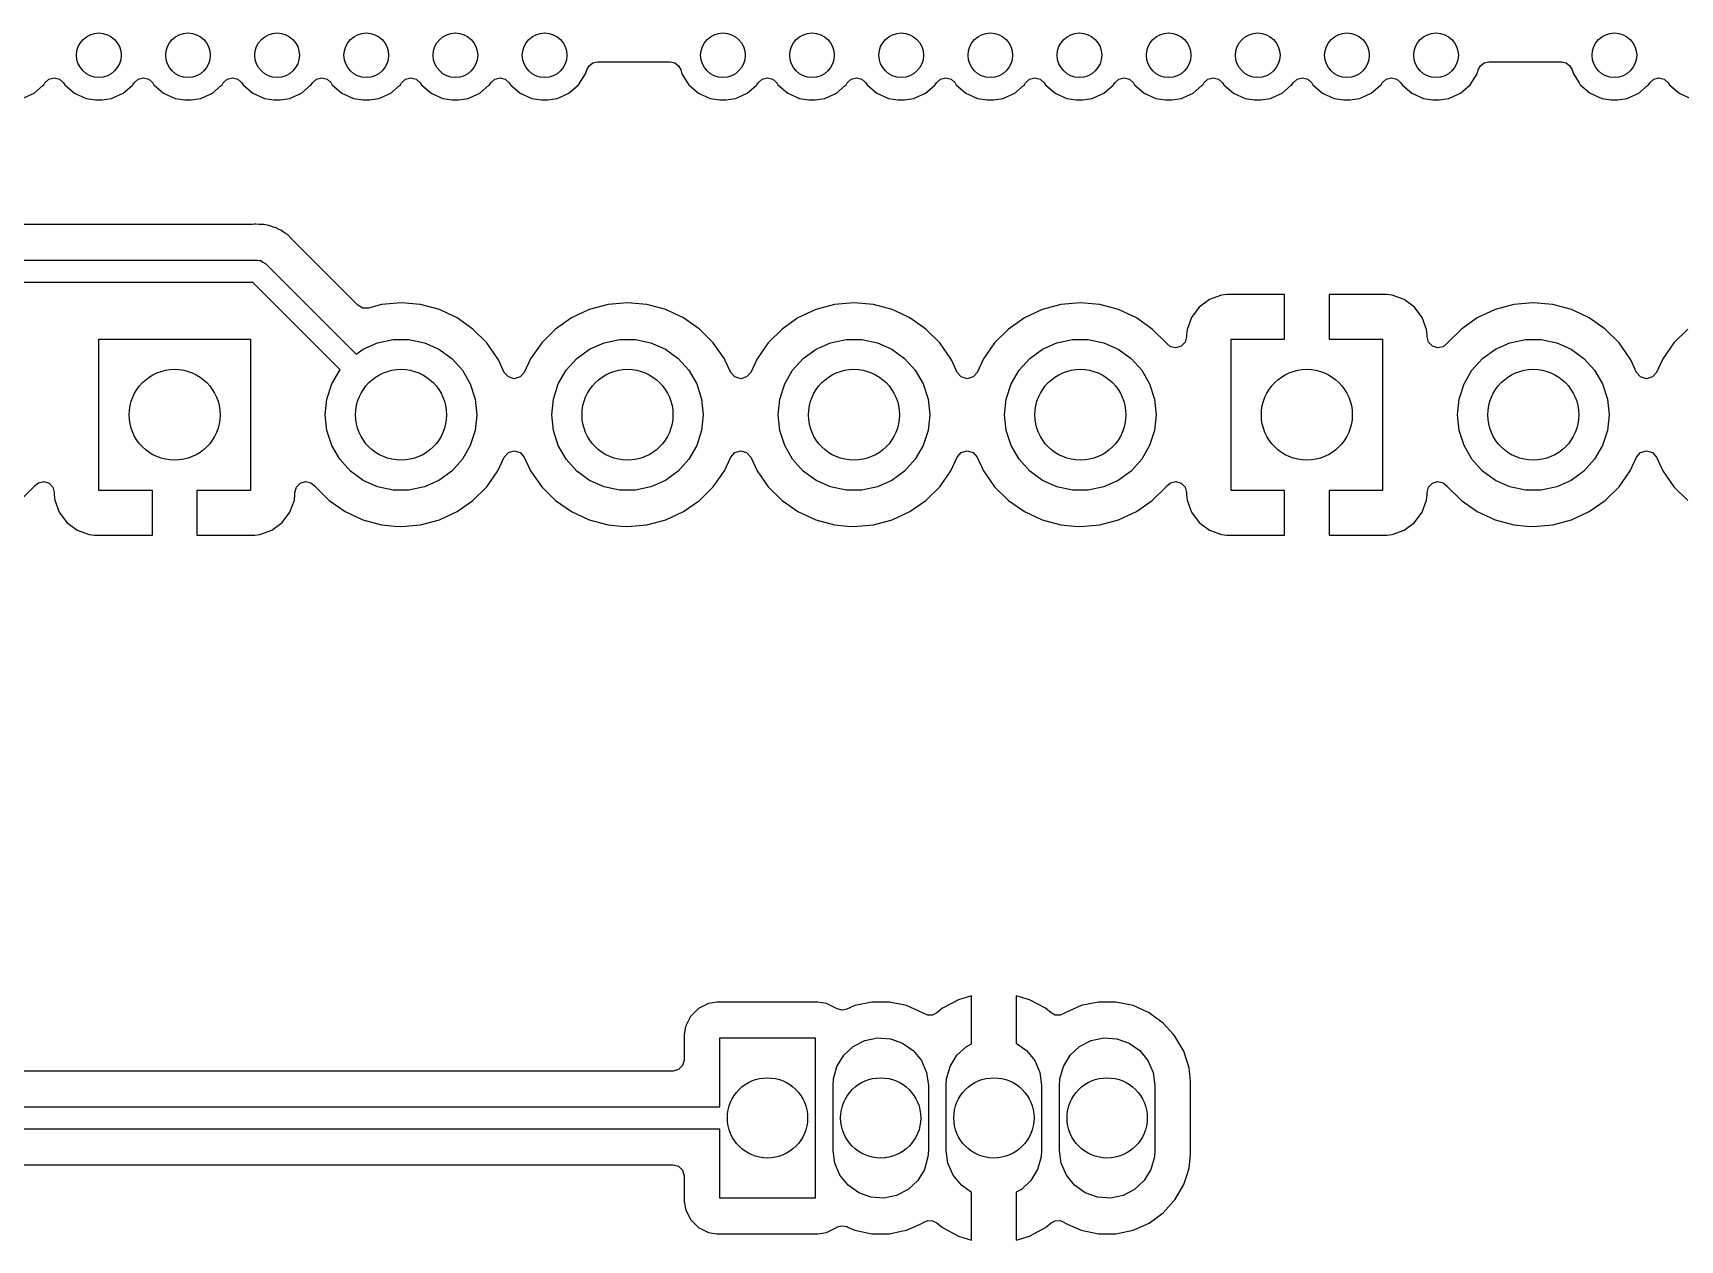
# Model space of a CAD drawing. Extents: x 0.79 to 7.48, y -4.92 to -0.79.
# Drawn here: x 3.243 to 3.97, y -1.944 to -1.41 of the extents above; entities that cross this region are included whole.
import ezdxf

# ---------------------------------------------------------------- set-up
doc = ezdxf.new("R2010")
doc.units = 0
doc.header["$MEASUREMENT"] = 0
doc.layers.add('BLACK', color=7, linetype='CONTINUOUS')

msp = doc.modelspace()

# ---------------------------------------------------------------- linework, layer by layer
at = {"layer": 'BLACK', "linetype": 'CONTINUOUS'}
for p, q in [((3.48714, -1.42675), (3.48813, -1.42493)), ((3.48813, -1.42493), (3.48979, -1.42369)), ((3.48979, -1.42369), (3.49182, -1.42325)), ((3.49182, -1.42325), (3.52393, -1.42325)), ((3.52393, -1.42325), (3.52595, -1.42369)), ((3.52595, -1.42369), (3.52762, -1.42493)), ((3.52762, -1.42493), (3.52861, -1.42675)), ((3.88084, -1.42675), (3.88183, -1.42493)), ((3.88183, -1.42493), (3.8835, -1.42369)), ((3.8835, -1.42369), (3.88552, -1.42325)), ((3.88552, -1.42325), (3.91763, -1.42325)), ((3.91763, -1.42325), (3.91965, -1.42369)), ((3.91965, -1.42369), (3.92132, -1.42493)), ((3.92132, -1.42493), (3.92231, -1.42675)), ((3.24733, -1.43331), (3.24786, -1.43248)), ((3.24786, -1.43248), (3.24963, -1.43084)), ((3.24963, -1.43084), (3.25197, -1.43024)), ((3.25197, -1.43024), (3.25431, -1.43084)), ((3.25431, -1.43084), (3.25608, -1.43248)), ((3.25608, -1.43248), (3.25661, -1.43331)), ((3.2867, -1.43331), (3.28723, -1.43248)), ((3.28723, -1.43248), (3.289, -1.43084)), ((3.289, -1.43084), (3.29134, -1.43024)), ((3.29134, -1.43024), (3.29368, -1.43084)), ((3.29368, -1.43084), (3.29545, -1.43248)), ((3.29545, -1.43248), (3.29598, -1.43331)), ((3.32607, -1.43331), (3.3266, -1.43248)), ((3.3266, -1.43248), (3.32837, -1.43084)), ((3.32837, -1.43084), (3.33071, -1.43024)), ((3.33071, -1.43024), (3.33305, -1.43084)), ((3.33305, -1.43084), (3.33482, -1.43248)), ((3.33482, -1.43248), (3.33535, -1.43331)), ((3.36544, -1.43331), (3.36597, -1.43248)), ((3.36597, -1.43248), (3.36774, -1.43084)), ((3.36774, -1.43084), (3.37008, -1.43024)), ((3.37008, -1.43024), (3.37242, -1.43084)), ((3.37242, -1.43084), (3.37419, -1.43248)), ((3.37419, -1.43248), (3.37472, -1.43331)), ((3.40481, -1.43331), (3.40534, -1.43248)), ((3.40534, -1.43248), (3.40711, -1.43084)), ((3.40711, -1.43084), (3.40945, -1.43024)), ((3.40945, -1.43024), (3.41179, -1.43084)), ((3.41179, -1.43084), (3.41356, -1.43248)), ((3.41356, -1.43248), (3.41409, -1.43331)), ((3.44418, -1.43331), (3.44471, -1.43248)), ((3.44471, -1.43248), (3.44648, -1.43084)), ((3.44648, -1.43084), (3.44882, -1.43024)), ((3.44882, -1.43024), (3.45116, -1.43084)), ((3.45116, -1.43084), (3.45293, -1.43248)), ((3.45293, -1.43248), (3.45346, -1.43331)), ((3.48355, -1.43331), (3.48661, -1.42855)), ((3.48661, -1.42855), (3.48714, -1.42675)), ((3.52861, -1.42675), (3.52914, -1.42855)), ((3.52914, -1.42855), (3.53167, -1.43248)), ((3.53167, -1.43248), (3.5322, -1.43331)), ((3.56229, -1.43331), (3.56282, -1.43248)), ((3.56282, -1.43248), (3.56459, -1.43084)), ((3.56459, -1.43084), (3.56693, -1.43024)), ((3.56693, -1.43024), (3.56927, -1.43084)), ((3.56927, -1.43084), (3.57104, -1.43248)), ((3.57104, -1.43248), (3.57157, -1.43331)), ((3.60166, -1.43331), (3.60219, -1.43248)), ((3.60219, -1.43248), (3.60396, -1.43084)), ((3.60396, -1.43084), (3.6063, -1.43024)), ((3.6063, -1.43024), (3.60864, -1.43084)), ((3.60864, -1.43084), (3.61041, -1.43248)), ((3.61041, -1.43248), (3.61094, -1.43331)), ((3.64103, -1.43331), (3.64156, -1.43248)), ((3.64156, -1.43248), (3.64333, -1.43084)), ((3.64333, -1.43084), (3.64567, -1.43024)), ((3.64567, -1.43024), (3.64801, -1.43084)), ((3.64801, -1.43084), (3.64978, -1.43248)), ((3.64978, -1.43248), (3.65031, -1.43331)), ((3.6804, -1.43331), (3.68093, -1.43248)), ((3.68093, -1.43248), (3.6827, -1.43084)), ((3.6827, -1.43084), (3.68504, -1.43024)), ((3.68504, -1.43024), (3.68738, -1.43084)), ((3.68738, -1.43084), (3.68915, -1.43248)), ((3.68915, -1.43248), (3.68968, -1.43331)), ((3.71977, -1.43331), (3.7203, -1.43248)), ((3.7203, -1.43248), (3.72207, -1.43084)), ((3.72207, -1.43084), (3.72441, -1.43024)), ((3.72441, -1.43024), (3.72675, -1.43084)), ((3.72675, -1.43084), (3.72852, -1.43248)), ((3.72852, -1.43248), (3.72905, -1.43331)), ((3.75914, -1.43331), (3.75967, -1.43248)), ((3.75967, -1.43248), (3.76144, -1.43084)), ((3.76144, -1.43084), (3.76378, -1.43024)), ((3.76378, -1.43024), (3.76612, -1.43084)), ((3.76612, -1.43084), (3.76789, -1.43248)), ((3.76789, -1.43248), (3.76842, -1.43331)), ((3.79851, -1.43331), (3.79904, -1.43248)), ((3.79904, -1.43248), (3.80081, -1.43084)), ((3.80081, -1.43084), (3.80315, -1.43024)), ((3.80315, -1.43024), (3.80549, -1.43084)), ((3.80549, -1.43084), (3.80726, -1.43248)), ((3.80726, -1.43248), (3.80779, -1.43331)), ((3.83788, -1.43331), (3.83841, -1.43248)), ((3.83841, -1.43248), (3.84018, -1.43084)), ((3.84018, -1.43084), (3.84252, -1.43024)), ((3.84252, -1.43024), (3.84486, -1.43084)), ((3.84486, -1.43084), (3.84663, -1.43248)), ((3.84663, -1.43248), (3.84716, -1.43331)), ((3.87725, -1.43331), (3.88031, -1.42855)), ((3.88031, -1.42855), (3.88084, -1.42675)), ((3.92231, -1.42675), (3.92284, -1.42855)), ((3.92284, -1.42855), (3.92537, -1.43248)), ((3.92537, -1.43248), (3.9259, -1.43331)), ((3.95599, -1.43331), (3.95652, -1.43248)), ((3.95652, -1.43248), (3.95829, -1.43084)), ((3.95829, -1.43084), (3.96063, -1.43024)), ((3.96063, -1.43024), (3.96297, -1.43084)), ((3.96297, -1.43084), (3.96474, -1.43248)), ((3.96474, -1.43248), (3.96527, -1.43331)), ((3.23852, -1.43909), (3.24305, -1.43702)), ((3.24305, -1.43702), (3.24694, -1.43365)), ((3.24694, -1.43365), (3.24733, -1.43331)), ((3.25661, -1.43331), (3.26089, -1.43702)), ((3.26089, -1.43702), (3.26604, -1.43938)), ((3.26604, -1.43938), (3.27024, -1.43998)), ((3.27024, -1.43998), (3.27306, -1.43998)), ((3.27306, -1.43998), (3.27726, -1.43938)), ((3.27726, -1.43938), (3.27789, -1.43909)), ((3.27789, -1.43909), (3.28242, -1.43702)), ((3.28242, -1.43702), (3.28631, -1.43365)), ((3.28631, -1.43365), (3.2867, -1.43331)), ((3.29598, -1.43331), (3.30026, -1.43702)), ((3.30026, -1.43702), (3.30542, -1.43938)), ((3.30542, -1.43938), (3.30961, -1.43998)), ((3.30961, -1.43998), (3.31243, -1.43998)), ((3.31243, -1.43998), (3.31663, -1.43938)), ((3.31663, -1.43938), (3.31726, -1.43909)), ((3.31726, -1.43909), (3.32179, -1.43702)), ((3.32179, -1.43702), (3.32568, -1.43365)), ((3.32568, -1.43365), (3.32607, -1.43331)), ((3.33535, -1.43331), (3.33963, -1.43702)), ((3.33963, -1.43702), (3.34479, -1.43938)), ((3.34479, -1.43938), (3.34898, -1.43998)), ((3.34898, -1.43998), (3.3518, -1.43998)), ((3.3518, -1.43998), (3.356, -1.43938)), ((3.356, -1.43938), (3.35663, -1.43909)), ((3.35663, -1.43909), (3.36116, -1.43702)), ((3.36116, -1.43702), (3.36505, -1.43365)), ((3.36505, -1.43365), (3.36544, -1.43331)), ((3.37472, -1.43331), (3.379, -1.43702)), ((3.379, -1.43702), (3.38416, -1.43938)), ((3.38416, -1.43938), (3.38835, -1.43998)), ((3.38835, -1.43998), (3.39117, -1.43998)), ((3.39117, -1.43998), (3.39537, -1.43938)), ((3.39537, -1.43938), (3.396, -1.43909)), ((3.396, -1.43909), (3.40053, -1.43702)), ((3.40053, -1.43702), (3.40442, -1.43365)), ((3.40442, -1.43365), (3.40481, -1.43331)), ((3.41409, -1.43331), (3.41837, -1.43702)), ((3.41837, -1.43702), (3.42353, -1.43938)), ((3.42353, -1.43938), (3.42772, -1.43998)), ((3.42772, -1.43998), (3.43054, -1.43998)), ((3.43054, -1.43998), (3.43474, -1.43938)), ((3.43474, -1.43938), (3.43537, -1.43909)), ((3.43537, -1.43909), (3.4399, -1.43702)), ((3.4399, -1.43702), (3.44379, -1.43365)), ((3.44379, -1.43365), (3.44418, -1.43331)), ((3.45346, -1.43331), (3.45774, -1.43702)), ((3.45774, -1.43702), (3.4629, -1.43938)), ((3.4629, -1.43938), (3.46709, -1.43998)), ((3.46709, -1.43998), (3.46991, -1.43998)), ((3.46991, -1.43998), (3.47411, -1.43938)), ((3.47411, -1.43938), (3.47474, -1.43909)), ((3.47474, -1.43909), (3.47927, -1.43702)), ((3.47927, -1.43702), (3.48355, -1.43331)), ((3.5322, -1.43331), (3.53648, -1.43702)), ((3.53648, -1.43702), (3.54164, -1.43938)), ((3.54164, -1.43938), (3.54583, -1.43998)), ((3.54583, -1.43998), (3.54865, -1.43998)), ((3.54865, -1.43998), (3.55285, -1.43938)), ((3.55285, -1.43938), (3.55348, -1.43909)), ((3.55348, -1.43909), (3.55801, -1.43702)), ((3.55801, -1.43702), (3.5619, -1.43365)), ((3.5619, -1.43365), (3.56229, -1.43331)), ((3.57157, -1.43331), (3.57585, -1.43702)), ((3.57585, -1.43702), (3.58101, -1.43938)), ((3.58101, -1.43938), (3.5852, -1.43998)), ((3.5852, -1.43998), (3.58802, -1.43998)), ((3.58802, -1.43998), (3.59222, -1.43938)), ((3.59222, -1.43938), (3.59285, -1.43909)), ((3.59285, -1.43909), (3.59738, -1.43702)), ((3.59738, -1.43702), (3.60127, -1.43365)), ((3.60127, -1.43365), (3.60166, -1.43331)), ((3.61094, -1.43331), (3.61522, -1.43702)), ((3.61522, -1.43702), (3.62038, -1.43938)), ((3.62038, -1.43938), (3.62457, -1.43998)), ((3.62457, -1.43998), (3.62739, -1.43998)), ((3.62739, -1.43998), (3.63159, -1.43938)), ((3.63159, -1.43938), (3.63222, -1.43909)), ((3.63222, -1.43909), (3.63675, -1.43702)), ((3.63675, -1.43702), (3.64064, -1.43365)), ((3.64064, -1.43365), (3.64103, -1.43331)), ((3.65031, -1.43331), (3.65459, -1.43702)), ((3.65459, -1.43702), (3.65975, -1.43938)), ((3.65975, -1.43938), (3.66394, -1.43998)), ((3.66394, -1.43998), (3.66676, -1.43998)), ((3.66676, -1.43998), (3.67096, -1.43938)), ((3.67096, -1.43938), (3.67159, -1.43909)), ((3.67159, -1.43909), (3.67612, -1.43702)), ((3.67612, -1.43702), (3.68001, -1.43365)), ((3.68001, -1.43365), (3.6804, -1.43331)), ((3.68968, -1.43331), (3.69396, -1.43702)), ((3.69396, -1.43702), (3.69912, -1.43938)), ((3.69912, -1.43938), (3.70331, -1.43998)), ((3.70331, -1.43998), (3.70613, -1.43998)), ((3.70613, -1.43998), (3.71033, -1.43938)), ((3.71033, -1.43938), (3.71096, -1.43909)), ((3.71096, -1.43909), (3.71549, -1.43702)), ((3.71549, -1.43702), (3.71938, -1.43365)), ((3.71938, -1.43365), (3.71977, -1.43331)), ((3.72905, -1.43331), (3.73333, -1.43702)), ((3.73333, -1.43702), (3.73849, -1.43938)), ((3.73849, -1.43938), (3.74269, -1.43998)), ((3.74269, -1.43998), (3.7455, -1.43998)), ((3.7455, -1.43998), (3.7497, -1.43938)), ((3.7497, -1.43938), (3.75033, -1.43909)), ((3.75033, -1.43909), (3.75486, -1.43702)), ((3.75486, -1.43702), (3.75875, -1.43365)), ((3.75875, -1.43365), (3.75914, -1.43331)), ((3.76842, -1.43331), (3.7727, -1.43702)), ((3.7727, -1.43702), (3.77786, -1.43938)), ((3.77786, -1.43938), (3.78206, -1.43998)), ((3.78206, -1.43998), (3.78487, -1.43998)), ((3.78487, -1.43998), (3.78907, -1.43938)), ((3.78907, -1.43938), (3.7897, -1.43909)), ((3.7897, -1.43909), (3.79423, -1.43702)), ((3.79423, -1.43702), (3.79812, -1.43365)), ((3.79812, -1.43365), (3.79851, -1.43331)), ((3.80779, -1.43331), (3.81207, -1.43702)), ((3.81207, -1.43702), (3.81723, -1.43938)), ((3.81723, -1.43938), (3.82143, -1.43998)), ((3.82143, -1.43998), (3.82424, -1.43998)), ((3.82424, -1.43998), (3.82844, -1.43938)), ((3.82844, -1.43938), (3.82907, -1.43909)), ((3.82907, -1.43909), (3.8336, -1.43702)), ((3.8336, -1.43702), (3.83749, -1.43365)), ((3.83749, -1.43365), (3.83788, -1.43331)), ((3.84716, -1.43331), (3.85144, -1.43702)), ((3.85144, -1.43702), (3.8566, -1.43938)), ((3.8566, -1.43938), (3.8608, -1.43998)), ((3.8608, -1.43998), (3.86361, -1.43998)), ((3.86361, -1.43998), (3.86781, -1.43938)), ((3.86781, -1.43938), (3.86844, -1.43909)), ((3.86844, -1.43909), (3.87297, -1.43702)), ((3.87297, -1.43702), (3.87725, -1.43331)), ((3.9259, -1.43331), (3.93018, -1.43702)), ((3.93018, -1.43702), (3.93534, -1.43938)), ((3.93534, -1.43938), (3.93954, -1.43998)), ((3.93954, -1.43998), (3.94235, -1.43998)), ((3.94235, -1.43998), (3.94655, -1.43938)), ((3.94655, -1.43938), (3.94718, -1.43909)), ((3.94718, -1.43909), (3.95171, -1.43702)), ((3.95171, -1.43702), (3.9556, -1.43365)), ((3.9556, -1.43365), (3.95599, -1.43331)), ((3.96527, -1.43331), (3.96955, -1.43702)), ((3.96955, -1.43702), (3.97471, -1.43938)), ((3.33954, -1.49506), (3.07738, -1.49506)), ((3.34037, -1.49499), (3.33954, -1.49506)), ((3.34043, -1.49498), (3.34037, -1.49499)), ((3.34102, -1.49488), (3.34043, -1.49498)), ((3.3424, -1.49502), (3.34102, -1.49488)), ((3.34254, -1.49503), (3.3424, -1.49502)), ((3.34304, -1.49506), (3.34254, -1.49503)), ((3.34458, -1.49506), (3.34304, -1.49506)), ((3.34521, -1.49524), (3.34458, -1.49506)), ((3.34602, -1.49539), (3.34521, -1.49524)), ((3.34668, -1.49546), (3.34602, -1.49539)), ((3.3481, -1.49602), (3.34668, -1.49546)), ((3.34858, -1.49618), (3.3481, -1.49602)), ((3.35005, -1.49659), (3.34858, -1.49618)), ((3.35061, -1.49693), (3.35005, -1.49659)), ((3.35136, -1.4973), (3.35061, -1.49693)), ((3.35197, -1.49754), (3.35136, -1.4973)), ((3.35319, -1.49847), (3.35197, -1.49754)), ((3.35197, -1.49754), (3.35197, -1.49754)), ((3.3536, -1.49875), (3.35319, -1.49847)), ((3.35491, -1.49955), (3.3536, -1.49875)), ((3.35656, -1.50131), (3.35491, -1.49955)), ((3.35667, -1.50143), (3.35656, -1.50131)), ((3.386, -1.53076), (3.35667, -1.50143)), ((3.06883, -1.51083), (3.34173, -1.51083)), ((3.34173, -1.51083), (3.3426, -1.51095)), ((3.3426, -1.51095), (3.34278, -1.51094)), ((3.34278, -1.51094), (3.34287, -1.51099)), ((3.34287, -1.51099), (3.34312, -1.51103)), ((3.34312, -1.51103), (3.34414, -1.51168)), ((3.34414, -1.51168), (3.34521, -1.51227)), ((3.34521, -1.51227), (3.38532, -1.55238)), ((3.33969, -1.52067), (3.06679, -1.52067)), ((3.37825, -1.55923), (3.33969, -1.52067)), ((3.76743, -1.52624), (3.76212, -1.52821)), ((3.76977, -1.52598), (3.76743, -1.52624)), ((3.79528, -1.52598), (3.76977, -1.52598)), ((3.79528, -1.54567), (3.79528, -1.52598)), ((3.84047, -1.52598), (3.81496, -1.52598)), ((3.81496, -1.52598), (3.81496, -1.54567)), ((3.84281, -1.52624), (3.84047, -1.52598)), ((3.84811, -1.52821), (3.84281, -1.52624)), ((3.38819, -1.53202), (3.386, -1.53076)), ((3.39072, -1.53202), (3.38819, -1.53202)), ((3.39654, -1.53046), (3.39072, -1.53202)), ((3.40512, -1.52971), (3.39654, -1.53046)), ((3.4137, -1.53046), (3.40512, -1.52971)), ((3.42202, -1.53269), (3.4137, -1.53046)), ((3.42578, -1.53444), (3.42202, -1.53269)), ((3.42983, -1.53633), (3.42578, -1.53444)), ((3.48822, -1.53269), (3.48041, -1.53633)), ((3.49654, -1.53046), (3.48822, -1.53269)), ((3.50512, -1.52971), (3.49654, -1.53046)), ((3.5137, -1.53046), (3.50512, -1.52971)), ((3.52202, -1.53269), (3.5137, -1.53046)), ((3.52578, -1.53444), (3.52202, -1.53269)), ((3.52983, -1.53633), (3.52578, -1.53444)), ((3.58822, -1.53269), (3.58041, -1.53633)), ((3.59654, -1.53046), (3.58822, -1.53269)), ((3.60512, -1.52971), (3.59654, -1.53046)), ((3.6137, -1.53046), (3.60512, -1.52971)), ((3.62202, -1.53269), (3.6137, -1.53046)), ((3.62578, -1.53444), (3.62202, -1.53269)), ((3.62983, -1.53633), (3.62578, -1.53444)), ((3.68822, -1.53269), (3.68041, -1.53633)), ((3.69654, -1.53046), (3.68822, -1.53269)), ((3.70512, -1.52971), (3.69654, -1.53046)), ((3.7137, -1.53046), (3.70512, -1.52971)), ((3.72202, -1.53269), (3.7137, -1.53046)), ((3.72578, -1.53444), (3.72202, -1.53269)), ((3.72983, -1.53633), (3.72578, -1.53444)), ((3.75759, -1.53161), (3.7542, -1.53614)), ((3.76212, -1.52821), (3.75759, -1.53161)), ((3.85265, -1.53161), (3.84811, -1.52821)), ((3.85604, -1.53614), (3.85265, -1.53161)), ((3.88822, -1.53269), (3.88041, -1.53633)), ((3.89654, -1.53046), (3.88822, -1.53269)), ((3.90512, -1.52971), (3.89654, -1.53046)), ((3.9137, -1.53046), (3.90512, -1.52971)), ((3.92202, -1.53269), (3.9137, -1.53046)), ((3.92578, -1.53444), (3.92202, -1.53269)), ((3.92983, -1.53633), (3.92578, -1.53444)), ((3.43688, -1.54128), (3.42983, -1.53633)), ((3.44298, -1.54737), (3.43688, -1.54128)), ((3.47335, -1.54128), (3.46726, -1.54737)), ((3.48041, -1.53633), (3.47335, -1.54128)), ((3.53688, -1.54128), (3.52983, -1.53633)), ((3.54298, -1.54737), (3.53688, -1.54128)), ((3.57335, -1.54128), (3.56726, -1.54737)), ((3.58041, -1.53633), (3.57335, -1.54128)), ((3.63688, -1.54128), (3.62983, -1.53633)), ((3.64298, -1.54737), (3.63688, -1.54128)), ((3.67335, -1.54128), (3.66726, -1.54737)), ((3.68041, -1.53633), (3.67335, -1.54128)), ((3.73688, -1.54128), (3.72983, -1.53633)), ((3.74298, -1.54737), (3.73688, -1.54128)), ((3.75222, -1.54144), (3.75197, -1.54379)), ((3.7542, -1.53614), (3.75222, -1.54144)), ((3.85802, -1.54144), (3.85604, -1.53614)), ((3.85827, -1.54379), (3.85802, -1.54144)), ((3.87335, -1.54128), (3.86726, -1.54737)), ((3.88041, -1.53633), (3.87335, -1.54128)), ((3.93688, -1.54128), (3.92983, -1.53633)), ((3.94298, -1.54737), (3.93688, -1.54128)), ((3.97335, -1.54128), (3.96726, -1.54737)), ((3.27165, -1.6126), (3.27165, -1.54567)), ((3.27165, -1.54567), (3.33858, -1.54567)), ((3.33858, -1.54567), (3.33858, -1.6126)), ((3.38839, -1.55015), (3.39478, -1.54731)), ((3.39478, -1.54731), (3.40162, -1.54585)), ((3.40162, -1.54585), (3.40862, -1.54585)), ((3.40862, -1.54585), (3.41546, -1.54731)), ((3.41546, -1.54731), (3.42185, -1.55015)), ((3.44792, -1.55442), (3.44298, -1.54737)), ((3.46726, -1.54737), (3.46232, -1.55442)), ((3.48839, -1.55015), (3.49478, -1.54731)), ((3.49478, -1.54731), (3.50162, -1.54585)), ((3.50162, -1.54585), (3.50862, -1.54585)), ((3.50862, -1.54585), (3.51546, -1.54731)), ((3.51546, -1.54731), (3.52185, -1.55015)), ((3.54792, -1.55442), (3.54298, -1.54737)), ((3.56726, -1.54737), (3.56232, -1.55442)), ((3.58839, -1.55015), (3.59478, -1.54731)), ((3.59478, -1.54731), (3.60162, -1.54585)), ((3.60162, -1.54585), (3.60862, -1.54585)), ((3.60862, -1.54585), (3.61546, -1.54731)), ((3.61546, -1.54731), (3.62185, -1.55015)), ((3.64792, -1.55442), (3.64298, -1.54737)), ((3.66726, -1.54737), (3.66232, -1.55442)), ((3.68839, -1.55015), (3.69478, -1.54731)), ((3.69478, -1.54731), (3.70162, -1.54585)), ((3.70162, -1.54585), (3.70862, -1.54585)), ((3.70862, -1.54585), (3.71546, -1.54731)), ((3.71546, -1.54731), (3.72185, -1.55015)), ((3.74309, -1.54753), (3.74298, -1.54737)), ((3.74495, -1.54911), (3.74309, -1.54753)), ((3.74734, -1.5496), (3.74495, -1.54911)), ((3.74967, -1.54887), (3.74734, -1.5496)), ((3.75136, -1.54709), (3.74967, -1.54887)), ((3.75197, -1.54473), (3.75136, -1.54709)), ((3.75197, -1.54379), (3.75197, -1.54473)), ((3.77165, -1.6126), (3.77165, -1.54567)), ((3.77165, -1.54567), (3.79528, -1.54567)), ((3.81496, -1.54567), (3.83858, -1.54567)), ((3.83858, -1.54567), (3.83858, -1.6126)), ((3.85827, -1.54473), (3.85827, -1.54379)), ((3.85888, -1.54709), (3.85827, -1.54473)), ((3.86056, -1.54887), (3.85888, -1.54709)), ((3.86289, -1.5496), (3.86056, -1.54887)), ((3.86529, -1.54911), (3.86289, -1.5496)), ((3.86715, -1.54753), (3.86529, -1.54911)), ((3.86726, -1.54737), (3.86715, -1.54753)), ((3.86726, -1.54737), (3.86726, -1.54737)), ((3.86726, -1.54737), (3.86726, -1.54737)), ((3.88839, -1.55015), (3.89478, -1.54731)), ((3.89478, -1.54731), (3.90162, -1.54585)), ((3.90162, -1.54585), (3.90862, -1.54585)), ((3.90862, -1.54585), (3.91546, -1.54731)), ((3.91546, -1.54731), (3.92185, -1.55015)), ((3.94792, -1.55442), (3.94298, -1.54737)), ((3.96726, -1.54737), (3.96232, -1.55442)), ((3.38532, -1.55238), (3.38839, -1.55015)), ((3.42185, -1.55015), (3.42751, -1.55426)), ((3.42751, -1.55426), (3.43219, -1.55946)), ((3.44828, -1.5552), (3.44792, -1.55442)), ((3.45069, -1.56038), (3.44828, -1.5552)), ((3.46232, -1.55442), (3.45954, -1.56038)), ((3.47804, -1.55946), (3.48273, -1.55426)), ((3.48273, -1.55426), (3.48839, -1.55015)), ((3.52185, -1.55015), (3.52751, -1.55426)), ((3.52751, -1.55426), (3.53219, -1.55946)), ((3.54828, -1.5552), (3.54792, -1.55442)), ((3.55069, -1.56038), (3.54828, -1.5552)), ((3.56232, -1.55442), (3.55954, -1.56038)), ((3.57804, -1.55946), (3.58273, -1.55426)), ((3.58273, -1.55426), (3.58839, -1.55015)), ((3.62185, -1.55015), (3.62751, -1.55426)), ((3.62751, -1.55426), (3.63219, -1.55946)), ((3.64828, -1.5552), (3.64792, -1.55442)), ((3.65069, -1.56038), (3.64828, -1.5552)), ((3.66232, -1.55442), (3.65954, -1.56038)), ((3.67804, -1.55946), (3.68273, -1.55426)), ((3.68273, -1.55426), (3.68839, -1.55015)), ((3.72185, -1.55015), (3.72751, -1.55426)), ((3.72751, -1.55426), (3.73219, -1.55946)), ((3.87804, -1.55946), (3.88273, -1.55426)), ((3.88273, -1.55426), (3.88839, -1.55015)), ((3.92185, -1.55015), (3.92751, -1.55426)), ((3.92751, -1.55426), (3.93219, -1.55946)), ((3.94828, -1.5552), (3.94792, -1.55442)), ((3.95069, -1.56038), (3.94828, -1.5552)), ((3.96232, -1.55442), (3.95954, -1.56038)), ((3.37455, -1.56552), (3.37804, -1.55946)), ((3.37804, -1.55946), (3.37825, -1.55923)), ((3.43219, -1.55946), (3.43569, -1.56552)), ((3.4525, -1.56243), (3.45069, -1.56038)), ((3.45512, -1.5632), (3.4525, -1.56243)), ((3.45774, -1.56243), (3.45512, -1.5632)), ((3.45954, -1.56038), (3.45774, -1.56243)), ((3.47455, -1.56552), (3.47804, -1.55946)), ((3.53219, -1.55946), (3.53569, -1.56552)), ((3.5525, -1.56243), (3.55069, -1.56038)), ((3.55512, -1.5632), (3.5525, -1.56243)), ((3.55774, -1.56243), (3.55512, -1.5632)), ((3.55954, -1.56038), (3.55774, -1.56243)), ((3.57455, -1.56552), (3.57804, -1.55946)), ((3.63219, -1.55946), (3.63569, -1.56552)), ((3.6525, -1.56243), (3.65069, -1.56038)), ((3.65512, -1.5632), (3.6525, -1.56243)), ((3.65774, -1.56243), (3.65512, -1.5632)), ((3.65954, -1.56038), (3.65774, -1.56243)), ((3.67455, -1.56552), (3.67804, -1.55946)), ((3.73219, -1.55946), (3.73569, -1.56552)), ((3.87455, -1.56552), (3.87804, -1.55946)), ((3.93219, -1.55946), (3.93569, -1.56552)), ((3.9525, -1.56243), (3.95069, -1.56038)), ((3.95512, -1.5632), (3.9525, -1.56243)), ((3.95774, -1.56243), (3.95512, -1.5632)), ((3.95954, -1.56038), (3.95774, -1.56243)), ((3.37238, -1.57218), (3.37455, -1.56552)), ((3.43569, -1.56552), (3.43785, -1.57218)), ((3.47238, -1.57218), (3.47455, -1.56552)), ((3.53569, -1.56552), (3.53785, -1.57218)), ((3.57238, -1.57218), (3.57455, -1.56552)), ((3.63569, -1.56552), (3.63785, -1.57218)), ((3.67238, -1.57218), (3.67455, -1.56552)), ((3.73569, -1.56552), (3.73785, -1.57218)), ((3.87238, -1.57218), (3.87455, -1.56552)), ((3.93569, -1.56552), (3.93785, -1.57218)), ((3.37165, -1.57913), (3.37238, -1.57218)), ((3.43785, -1.57218), (3.43858, -1.57913)), ((3.47165, -1.57913), (3.47238, -1.57218)), ((3.53785, -1.57218), (3.53858, -1.57913)), ((3.57165, -1.57913), (3.57238, -1.57218)), ((3.63785, -1.57218), (3.63858, -1.57913)), ((3.67165, -1.57913), (3.67238, -1.57218)), ((3.73785, -1.57218), (3.73858, -1.57913)), ((3.87165, -1.57913), (3.87238, -1.57218)), ((3.93785, -1.57218), (3.93858, -1.57913)), ((3.37238, -1.58609), (3.37165, -1.57913)), ((3.43858, -1.57913), (3.43785, -1.58609)), ((3.47238, -1.58609), (3.47165, -1.57913)), ((3.53858, -1.57913), (3.53785, -1.58609)), ((3.57238, -1.58609), (3.57165, -1.57913)), ((3.63858, -1.57913), (3.63785, -1.58609)), ((3.67238, -1.58609), (3.67165, -1.57913)), ((3.73858, -1.57913), (3.73785, -1.58609)), ((3.87238, -1.58609), (3.87165, -1.57913)), ((3.93858, -1.57913), (3.93785, -1.58609)), ((3.37455, -1.59275), (3.37238, -1.58609)), ((3.37804, -1.5988), (3.37455, -1.59275)), ((3.43569, -1.59275), (3.43219, -1.5988)), ((3.43785, -1.58609), (3.43569, -1.59275)), ((3.47455, -1.59275), (3.47238, -1.58609)), ((3.47804, -1.5988), (3.47455, -1.59275)), ((3.53569, -1.59275), (3.53219, -1.5988)), ((3.53785, -1.58609), (3.53569, -1.59275)), ((3.57455, -1.59275), (3.57238, -1.58609)), ((3.57804, -1.5988), (3.57455, -1.59275)), ((3.63569, -1.59275), (3.63219, -1.5988)), ((3.63785, -1.58609), (3.63569, -1.59275)), ((3.67455, -1.59275), (3.67238, -1.58609)), ((3.67804, -1.5988), (3.67455, -1.59275)), ((3.73569, -1.59275), (3.73219, -1.5988)), ((3.73785, -1.58609), (3.73569, -1.59275)), ((3.87455, -1.59275), (3.87238, -1.58609)), ((3.87804, -1.5988), (3.87455, -1.59275)), ((3.93569, -1.59275), (3.93219, -1.5988)), ((3.93785, -1.58609), (3.93569, -1.59275)), ((3.38273, -1.604), (3.37804, -1.5988)), ((3.43219, -1.5988), (3.42751, -1.604)), ((3.44792, -1.60384), (3.45069, -1.59789)), ((3.45069, -1.59789), (3.4525, -1.59584)), ((3.4525, -1.59584), (3.45512, -1.59507)), ((3.45512, -1.59507), (3.45774, -1.59584)), ((3.45774, -1.59584), (3.45954, -1.59789)), ((3.45954, -1.59789), (3.46232, -1.60384)), ((3.48273, -1.604), (3.47804, -1.5988)), ((3.53219, -1.5988), (3.52751, -1.604)), ((3.54792, -1.60384), (3.55069, -1.59789)), ((3.55069, -1.59789), (3.5525, -1.59584)), ((3.5525, -1.59584), (3.55512, -1.59507)), ((3.55512, -1.59507), (3.55774, -1.59584)), ((3.55774, -1.59584), (3.55954, -1.59789)), ((3.55954, -1.59789), (3.56232, -1.60384)), ((3.58273, -1.604), (3.57804, -1.5988)), ((3.63219, -1.5988), (3.62751, -1.604)), ((3.64792, -1.60384), (3.65069, -1.59789)), ((3.65069, -1.59789), (3.6525, -1.59584)), ((3.6525, -1.59584), (3.65512, -1.59507)), ((3.65512, -1.59507), (3.65774, -1.59584)), ((3.65774, -1.59584), (3.65954, -1.59789)), ((3.65954, -1.59789), (3.66232, -1.60384)), ((3.68273, -1.604), (3.67804, -1.5988)), ((3.73219, -1.5988), (3.72751, -1.604)), ((3.88273, -1.604), (3.87804, -1.5988)), ((3.93219, -1.5988), (3.92751, -1.604)), ((3.94792, -1.60384), (3.95069, -1.59789)), ((3.95069, -1.59789), (3.9525, -1.59584)), ((3.9525, -1.59584), (3.95512, -1.59507)), ((3.95512, -1.59507), (3.95774, -1.59584)), ((3.95774, -1.59584), (3.95954, -1.59789)), ((3.95954, -1.59789), (3.96232, -1.60384)), ((3.38839, -1.60812), (3.38273, -1.604)), ((3.42751, -1.604), (3.42185, -1.60812)), ((3.44298, -1.6109), (3.44792, -1.60384)), ((3.46232, -1.60384), (3.46726, -1.6109)), ((3.48839, -1.60812), (3.48273, -1.604)), ((3.52751, -1.604), (3.52185, -1.60812)), ((3.54298, -1.6109), (3.54792, -1.60384)), ((3.56232, -1.60384), (3.56726, -1.6109)), ((3.58839, -1.60812), (3.58273, -1.604)), ((3.62751, -1.604), (3.62185, -1.60812)), ((3.64298, -1.6109), (3.64792, -1.60384)), ((3.66232, -1.60384), (3.66726, -1.6109)), ((3.68839, -1.60812), (3.68273, -1.604)), ((3.72751, -1.604), (3.72185, -1.60812)), ((3.88839, -1.60812), (3.88273, -1.604)), ((3.92751, -1.604), (3.92185, -1.60812)), ((3.94298, -1.6109), (3.94792, -1.60384)), ((3.96232, -1.60384), (3.96726, -1.6109)), ((3.23688, -1.61699), (3.24298, -1.6109)), ((3.24298, -1.6109), (3.24309, -1.61074)), ((3.24309, -1.61074), (3.24495, -1.60915)), ((3.24495, -1.60915), (3.24734, -1.60867)), ((3.24734, -1.60867), (3.24967, -1.6094)), ((3.24967, -1.6094), (3.25136, -1.61118)), ((3.25136, -1.61118), (3.25197, -1.61354)), ((3.25197, -1.61354), (3.25197, -1.61448)), ((3.25197, -1.61448), (3.25222, -1.61683)), ((3.29528, -1.6126), (3.27165, -1.6126)), ((3.29528, -1.63228), (3.29528, -1.6126)), ((3.33858, -1.6126), (3.31496, -1.6126)), ((3.31496, -1.6126), (3.31496, -1.63228)), ((3.35802, -1.61683), (3.35827, -1.61448)), ((3.35827, -1.61354), (3.35888, -1.61118)), ((3.35827, -1.61448), (3.35827, -1.61354)), ((3.35888, -1.61118), (3.36056, -1.6094)), ((3.36056, -1.6094), (3.36289, -1.60867)), ((3.36289, -1.60867), (3.36529, -1.60915)), ((3.36529, -1.60915), (3.36715, -1.61074)), ((3.36715, -1.61074), (3.36726, -1.6109)), ((3.36726, -1.6109), (3.37335, -1.61699)), ((3.39478, -1.61096), (3.38839, -1.60812)), ((3.40162, -1.61242), (3.39478, -1.61096)), ((3.40862, -1.61242), (3.40162, -1.61242)), ((3.41546, -1.61096), (3.40862, -1.61242)), ((3.42185, -1.60812), (3.41546, -1.61096)), ((3.43688, -1.61699), (3.44298, -1.6109)), ((3.46726, -1.6109), (3.47335, -1.61699)), ((3.49478, -1.61096), (3.48839, -1.60812)), ((3.50162, -1.61242), (3.49478, -1.61096)), ((3.50862, -1.61242), (3.50162, -1.61242)), ((3.51546, -1.61096), (3.50862, -1.61242)), ((3.52185, -1.60812), (3.51546, -1.61096)), ((3.53688, -1.61699), (3.54298, -1.6109)), ((3.56726, -1.6109), (3.57335, -1.61699)), ((3.59478, -1.61096), (3.58839, -1.60812)), ((3.60162, -1.61242), (3.59478, -1.61096)), ((3.60862, -1.61242), (3.60162, -1.61242)), ((3.61546, -1.61096), (3.60862, -1.61242)), ((3.62185, -1.60812), (3.61546, -1.61096)), ((3.63688, -1.61699), (3.64298, -1.6109)), ((3.66726, -1.6109), (3.67335, -1.61699)), ((3.69478, -1.61096), (3.68839, -1.60812)), ((3.70162, -1.61242), (3.69478, -1.61096)), ((3.70862, -1.61242), (3.70162, -1.61242)), ((3.71546, -1.61096), (3.70862, -1.61242)), ((3.72185, -1.60812), (3.71546, -1.61096)), ((3.73688, -1.61699), (3.74298, -1.6109)), ((3.74298, -1.6109), (3.74309, -1.61074)), ((3.74309, -1.61074), (3.74495, -1.60915)), ((3.74495, -1.60915), (3.74734, -1.60867)), ((3.74734, -1.60867), (3.74967, -1.6094)), ((3.74967, -1.6094), (3.75136, -1.61118)), ((3.75136, -1.61118), (3.75197, -1.61354)), ((3.75197, -1.61354), (3.75197, -1.61448)), ((3.75197, -1.61448), (3.75222, -1.61683)), ((3.79528, -1.6126), (3.77165, -1.6126)), ((3.79528, -1.63228), (3.79528, -1.6126)), ((3.83858, -1.6126), (3.81496, -1.6126)), ((3.81496, -1.6126), (3.81496, -1.63228)), ((3.85802, -1.61683), (3.85827, -1.61448)), ((3.85827, -1.61354), (3.85888, -1.61118)), ((3.85827, -1.61448), (3.85827, -1.61354)), ((3.85888, -1.61118), (3.86056, -1.6094)), ((3.86056, -1.6094), (3.86289, -1.60867)), ((3.86289, -1.60867), (3.86529, -1.60915)), ((3.86529, -1.60915), (3.86715, -1.61074)), ((3.86715, -1.61074), (3.86726, -1.6109)), ((3.86726, -1.6109), (3.87335, -1.61699)), ((3.89478, -1.61096), (3.88839, -1.60812)), ((3.90162, -1.61242), (3.89478, -1.61096)), ((3.90862, -1.61242), (3.90162, -1.61242)), ((3.91546, -1.61096), (3.90862, -1.61242)), ((3.92185, -1.60812), (3.91546, -1.61096)), ((3.93688, -1.61699), (3.94298, -1.6109)), ((3.96726, -1.6109), (3.97335, -1.61699)), ((3.25222, -1.61683), (3.2542, -1.62213)), ((3.35604, -1.62213), (3.35802, -1.61683)), ((3.37335, -1.61699), (3.38041, -1.62193)), ((3.38041, -1.62193), (3.38822, -1.62557)), ((3.42202, -1.62557), (3.42983, -1.62193)), ((3.42983, -1.62193), (3.43688, -1.61699)), ((3.47335, -1.61699), (3.48041, -1.62193)), ((3.48041, -1.62193), (3.48822, -1.62557)), ((3.52202, -1.62557), (3.52983, -1.62193)), ((3.52983, -1.62193), (3.53688, -1.61699)), ((3.57335, -1.61699), (3.58041, -1.62193)), ((3.58041, -1.62193), (3.58822, -1.62557)), ((3.62202, -1.62557), (3.62983, -1.62193)), ((3.62983, -1.62193), (3.63688, -1.61699)), ((3.67335, -1.61699), (3.68041, -1.62193)), ((3.68041, -1.62193), (3.68822, -1.62557)), ((3.72202, -1.62557), (3.72983, -1.62193)), ((3.72983, -1.62193), (3.73688, -1.61699)), ((3.75222, -1.61683), (3.7542, -1.62213)), ((3.85604, -1.62213), (3.85802, -1.61683)), ((3.87335, -1.61699), (3.88041, -1.62193)), ((3.88041, -1.62193), (3.88822, -1.62557)), ((3.92202, -1.62557), (3.92983, -1.62193)), ((3.92983, -1.62193), (3.93688, -1.61699)), ((3.2542, -1.62213), (3.25759, -1.62666)), ((3.25759, -1.62666), (3.26212, -1.63005)), ((3.34811, -1.63005), (3.35265, -1.62666)), ((3.35265, -1.62666), (3.35604, -1.62213)), ((3.38822, -1.62557), (3.39654, -1.6278)), ((3.39654, -1.6278), (3.40226, -1.6283)), ((3.40226, -1.6283), (3.40512, -1.62855)), ((3.40512, -1.62855), (3.4137, -1.6278)), ((3.40512, -1.62855), (3.40512, -1.62855)), ((3.40512, -1.62855), (3.40512, -1.62855)), ((3.4137, -1.6278), (3.42202, -1.62557)), ((3.48822, -1.62557), (3.49654, -1.6278)), ((3.49654, -1.6278), (3.50226, -1.6283)), ((3.50226, -1.6283), (3.50512, -1.62855)), ((3.50512, -1.62855), (3.5137, -1.6278)), ((3.50512, -1.62855), (3.50512, -1.62855)), ((3.50512, -1.62855), (3.50512, -1.62855)), ((3.5137, -1.6278), (3.52202, -1.62557)), ((3.58822, -1.62557), (3.59654, -1.6278)), ((3.59654, -1.6278), (3.60226, -1.6283)), ((3.60226, -1.6283), (3.60512, -1.62855)), ((3.60512, -1.62855), (3.6137, -1.6278)), ((3.60512, -1.62855), (3.60512, -1.62855)), ((3.60512, -1.62855), (3.60512, -1.62855)), ((3.6137, -1.6278), (3.62202, -1.62557)), ((3.68822, -1.62557), (3.69654, -1.6278)), ((3.69654, -1.6278), (3.70226, -1.6283)), ((3.70226, -1.6283), (3.70512, -1.62855)), ((3.70512, -1.62855), (3.7137, -1.6278)), ((3.70512, -1.62855), (3.70512, -1.62855)), ((3.70512, -1.62855), (3.70512, -1.62855)), ((3.7137, -1.6278), (3.72202, -1.62557)), ((3.7542, -1.62213), (3.75759, -1.62666)), ((3.75759, -1.62666), (3.76212, -1.63005)), ((3.84811, -1.63005), (3.85265, -1.62666)), ((3.85265, -1.62666), (3.85604, -1.62213)), ((3.88822, -1.62557), (3.89654, -1.6278)), ((3.89654, -1.6278), (3.90226, -1.6283)), ((3.90226, -1.6283), (3.90512, -1.62855)), ((3.90512, -1.62855), (3.9137, -1.6278)), ((3.90512, -1.62855), (3.90512, -1.62855)), ((3.90512, -1.62855), (3.90512, -1.62855)), ((3.9137, -1.6278), (3.92202, -1.62557)), ((3.26212, -1.63005), (3.26743, -1.63203)), ((3.26743, -1.63203), (3.26977, -1.63228)), ((3.26977, -1.63228), (3.29528, -1.63228)), ((3.31496, -1.63228), (3.34047, -1.63228)), ((3.34047, -1.63228), (3.34281, -1.63203)), ((3.34281, -1.63203), (3.34811, -1.63005)), ((3.76212, -1.63005), (3.76743, -1.63203)), ((3.76743, -1.63203), (3.76977, -1.63228)), ((3.76977, -1.63228), (3.79528, -1.63228)), ((3.81496, -1.63228), (3.84047, -1.63228)), ((3.84047, -1.63228), (3.84281, -1.63203)), ((3.84281, -1.63203), (3.84811, -1.63005)), ((3.54093, -1.83915), (3.53648, -1.84142)), ((3.54278, -1.83886), (3.54093, -1.83915)), ((3.54093, -1.83915), (3.54093, -1.83915)), ((3.54093, -1.83915), (3.54093, -1.83915)), ((3.54463, -1.83856), (3.54278, -1.83886)), ((3.58923, -1.83856), (3.54463, -1.83856)), ((3.59293, -1.83915), (3.58923, -1.83856)), ((3.59778, -1.84162), (3.59293, -1.83915)), ((3.60549, -1.84017), (3.60198, -1.84173)), ((3.61306, -1.83856), (3.60549, -1.84017)), ((3.6208, -1.83856), (3.61306, -1.83856)), ((3.61306, -1.83856), (3.61306, -1.83856)), ((3.62837, -1.84017), (3.6208, -1.83856)), ((3.6208, -1.83856), (3.6208, -1.83856)), ((3.63545, -1.84332), (3.62837, -1.84017)), ((3.65126, -1.83757), (3.64418, -1.84135)), ((3.65709, -1.8358), (3.65126, -1.83757)), ((3.65709, -1.85699), (3.65709, -1.8358)), ((3.65709, -1.8358), (3.65709, -1.8358)), ((3.6826, -1.83757), (3.67677, -1.8358)), ((3.67677, -1.8358), (3.67677, -1.8358)), ((3.67677, -1.8358), (3.67677, -1.8568)), ((3.68968, -1.84135), (3.6826, -1.83757)), ((3.70549, -1.84017), (3.69841, -1.84332)), ((3.71306, -1.83856), (3.70549, -1.84017)), ((3.7208, -1.83856), (3.71306, -1.83856)), ((3.71306, -1.83856), (3.71306, -1.83856)), ((3.72837, -1.84017), (3.7208, -1.83856)), ((3.7208, -1.83856), (3.7208, -1.83856)), ((3.73545, -1.84332), (3.72837, -1.84017)), ((3.53295, -1.84495), (3.53068, -1.8494)), ((3.53648, -1.84142), (3.53295, -1.84495)), ((3.59987, -1.84215), (3.59778, -1.84162)), ((3.60198, -1.84173), (3.59987, -1.84215)), ((3.63575, -1.84354), (3.63545, -1.84332)), ((3.6377, -1.84439), (3.63575, -1.84354)), ((3.63982, -1.84433), (3.6377, -1.84439)), ((3.64172, -1.84337), (3.63982, -1.84433)), ((3.64418, -1.84135), (3.64172, -1.84337)), ((3.69214, -1.84337), (3.68968, -1.84135)), ((3.69403, -1.84433), (3.69214, -1.84337)), ((3.69616, -1.84439), (3.69403, -1.84433)), ((3.6981, -1.84355), (3.69616, -1.84439)), ((3.69841, -1.84332), (3.6981, -1.84355)), ((3.73683, -1.84433), (3.73545, -1.84332)), ((3.74171, -1.84787), (3.73683, -1.84433)), ((3.53068, -1.8494), (3.5301, -1.85309)), ((3.5301, -1.85309), (3.5301, -1.86419)), ((3.54587, -1.88484), (3.54587, -1.85433)), ((3.54587, -1.85433), (3.58799, -1.85433)), ((3.58799, -1.85433), (3.58799, -1.9252)), ((3.60988, -1.85555), (3.61549, -1.85438)), ((3.61549, -1.85438), (3.62121, -1.85477)), ((3.62121, -1.85477), (3.62662, -1.85669)), ((3.70988, -1.85555), (3.71549, -1.85438)), ((3.71549, -1.85438), (3.72121, -1.85477)), ((3.72121, -1.85477), (3.72662, -1.85669)), ((3.7461, -1.85274), (3.74171, -1.84787)), ((3.74689, -1.85363), (3.7461, -1.85274)), ((3.75076, -1.86033), (3.74689, -1.85363)), ((3.59761, -1.867), (3.60059, -1.8621)), ((3.60059, -1.8621), (3.60478, -1.85819)), ((3.60478, -1.85819), (3.60988, -1.85555)), ((3.62662, -1.85669), (3.63131, -1.86)), ((3.63131, -1.86), (3.63493, -1.86445)), ((3.64761, -1.867), (3.65059, -1.8621)), ((3.65059, -1.8621), (3.65478, -1.85819)), ((3.65478, -1.85819), (3.65709, -1.85699)), ((3.67677, -1.8568), (3.68131, -1.86)), ((3.68131, -1.86), (3.68493, -1.86445)), ((3.69761, -1.867), (3.70059, -1.8621)), ((3.70059, -1.8621), (3.70478, -1.85819)), ((3.70478, -1.85819), (3.70988, -1.85555)), ((3.72662, -1.85669), (3.73131, -1.86)), ((3.73131, -1.86), (3.73493, -1.86445)), ((3.75315, -1.86769), (3.75076, -1.86033)), ((3.75076, -1.86033), (3.75076, -1.86033)), ((3.52522, -1.86907), (2.7729, -1.86907)), ((3.52766, -1.86842), (3.52522, -1.86907)), ((3.52944, -1.86663), (3.52766, -1.86842)), ((3.5301, -1.86419), (3.52944, -1.86663)), ((3.59606, -1.87253), (3.59761, -1.867)), ((3.63493, -1.86445), (3.63721, -1.86971)), ((3.64606, -1.87253), (3.64761, -1.867)), ((3.68493, -1.86445), (3.68721, -1.86971)), ((3.69606, -1.87253), (3.69761, -1.867)), ((3.73493, -1.86445), (3.73721, -1.86971)), ((3.75376, -1.87346), (3.75315, -1.86769)), ((3.59587, -1.87539), (3.59606, -1.87253)), ((3.59587, -1.90413), (3.59587, -1.87539)), ((3.63721, -1.86971), (3.63799, -1.87539)), ((3.63799, -1.87539), (3.63799, -1.90413)), ((3.64587, -1.87539), (3.64606, -1.87253)), ((3.64587, -1.90413), (3.64587, -1.87539)), ((3.68721, -1.86971), (3.68799, -1.87539)), ((3.68799, -1.87539), (3.68799, -1.90413)), ((3.69587, -1.87539), (3.69606, -1.87253)), ((3.69587, -1.90413), (3.69587, -1.87539)), ((3.73721, -1.86971), (3.73799, -1.87539)), ((3.73799, -1.87539), (3.73799, -1.90413)), ((3.75376, -1.90606), (3.75376, -1.87346)), ((2.75374, -1.88484), (3.54587, -1.88484)), ((3.54587, -1.89469), (2.75374, -1.89469)), ((3.54587, -1.9252), (3.54587, -1.89469)), ((3.59665, -1.90982), (3.59587, -1.90413)), ((3.63799, -1.90413), (3.6378, -1.907)), ((3.64665, -1.90982), (3.64587, -1.90413)), ((3.68799, -1.90413), (3.6878, -1.907)), ((3.69665, -1.90982), (3.69587, -1.90413)), ((3.73799, -1.90413), (3.7378, -1.907)), ((2.7729, -1.91045), (3.52522, -1.91045)), ((3.52522, -1.91045), (3.52766, -1.91111)), ((3.52766, -1.91111), (3.52944, -1.91289)), ((3.52944, -1.91289), (3.5301, -1.91533)), ((3.59893, -1.91508), (3.59665, -1.90982)), ((3.63625, -1.91253), (3.63327, -1.91743)), ((3.6378, -1.907), (3.63625, -1.91253)), ((3.64893, -1.91508), (3.64665, -1.90982)), ((3.68625, -1.91253), (3.68327, -1.91743)), ((3.6878, -1.907), (3.68625, -1.91253)), ((3.69893, -1.91508), (3.69665, -1.90982)), ((3.73625, -1.91253), (3.73327, -1.91743)), ((3.7378, -1.907), (3.73625, -1.91253)), ((3.75251, -1.91383), (3.75315, -1.91183)), ((3.75315, -1.91183), (3.75376, -1.90606)), ((3.5301, -1.91533), (3.5301, -1.92644)), ((3.60255, -1.91953), (3.59893, -1.91508)), ((3.60724, -1.92284), (3.60255, -1.91953)), ((3.63327, -1.91743), (3.62908, -1.92134)), ((3.65255, -1.91953), (3.64893, -1.91508)), ((3.65709, -1.92273), (3.65255, -1.91953)), ((3.68327, -1.91743), (3.67908, -1.92134)), ((3.70255, -1.91953), (3.69893, -1.91508)), ((3.70724, -1.92284), (3.70255, -1.91953)), ((3.73327, -1.91743), (3.72908, -1.92134)), ((3.74689, -1.9259), (3.75076, -1.9192)), ((3.75076, -1.9192), (3.75251, -1.91383)), ((3.5301, -1.92644), (3.53068, -1.93013)), ((3.58799, -1.9252), (3.54587, -1.9252)), ((3.61264, -1.92476), (3.60724, -1.92284)), ((3.61837, -1.92515), (3.61264, -1.92476)), ((3.62398, -1.92398), (3.61837, -1.92515)), ((3.62908, -1.92134), (3.62398, -1.92398)), ((3.65709, -1.94373), (3.65709, -1.92273)), ((3.67908, -1.92134), (3.67677, -1.92254)), ((3.67677, -1.92254), (3.67677, -1.94373)), ((3.71264, -1.92476), (3.70724, -1.92284)), ((3.71837, -1.92515), (3.71264, -1.92476)), ((3.72398, -1.92398), (3.71837, -1.92515)), ((3.72908, -1.92134), (3.72398, -1.92398)), ((3.74171, -1.93166), (3.74641, -1.92644)), ((3.74641, -1.92644), (3.74689, -1.9259)), ((3.53068, -1.93013), (3.53068, -1.93013)), ((3.53068, -1.93013), (3.53068, -1.93013)), ((3.53068, -1.93013), (3.53295, -1.93458)), ((3.53295, -1.93458), (3.53648, -1.93811)), ((3.73545, -1.93621), (3.74171, -1.93166)), ((3.53648, -1.93811), (3.53648, -1.93811)), ((3.53648, -1.93811), (3.54093, -1.94038)), ((3.54093, -1.94038), (3.54463, -1.94096)), ((3.54463, -1.94096), (3.58923, -1.94096)), ((3.58923, -1.94096), (3.59293, -1.94038)), ((3.59293, -1.94038), (3.59738, -1.93811)), ((3.59738, -1.93811), (3.59778, -1.93791)), ((3.59738, -1.93811), (3.59738, -1.93811)), ((3.59778, -1.93791), (3.59987, -1.93738)), ((3.59987, -1.93738), (3.60198, -1.9378)), ((3.60198, -1.9378), (3.60269, -1.93811)), ((3.60269, -1.93811), (3.60549, -1.93935)), ((3.60549, -1.93935), (3.61306, -1.94096)), ((3.61306, -1.94096), (3.61306, -1.94096)), ((3.61306, -1.94096), (3.6208, -1.94096)), ((3.6208, -1.94096), (3.62602, -1.93986)), ((3.6208, -1.94096), (3.6208, -1.94096)), ((3.62602, -1.93986), (3.62837, -1.93935)), ((3.62837, -1.93935), (3.63545, -1.93621)), ((3.63545, -1.93621), (3.63575, -1.93598)), ((3.63575, -1.93598), (3.6377, -1.93514)), ((3.6377, -1.93514), (3.63982, -1.9352)), ((3.63982, -1.9352), (3.64172, -1.93616)), ((3.64172, -1.93616), (3.64418, -1.93818)), ((3.64418, -1.93818), (3.65126, -1.94196)), ((3.65126, -1.94196), (3.65709, -1.94373)), ((3.67677, -1.94373), (3.6826, -1.94196)), ((3.6826, -1.94196), (3.68968, -1.93818)), ((3.68968, -1.93818), (3.69214, -1.93616)), ((3.69214, -1.93616), (3.69403, -1.9352)), ((3.69403, -1.9352), (3.69616, -1.93514)), ((3.69616, -1.93514), (3.69811, -1.93598)), ((3.69811, -1.93598), (3.69841, -1.93621)), ((3.69841, -1.93621), (3.70549, -1.93935)), ((3.70549, -1.93935), (3.71306, -1.94096)), ((3.71306, -1.94096), (3.71306, -1.94096)), ((3.71306, -1.94096), (3.7208, -1.94096)), ((3.7208, -1.94096), (3.72837, -1.93935)), ((3.7208, -1.94096), (3.7208, -1.94096)), ((3.72837, -1.93935), (3.73545, -1.93621)), ((3.72837, -1.93935), (3.72837, -1.93935)), ((3.72837, -1.93935), (3.72837, -1.93935)), ((3.73545, -1.93621), (3.73545, -1.93621)), ((3.73545, -1.93621), (3.73545, -1.93621)), ((3.65709, -1.94373), (3.65709, -1.94373)), ((3.67677, -1.94373), (3.67677, -1.94373))]:
    msp.add_line(p, q, dxfattribs=at)
at = {"layer": 'BLACK'}
for centre, radius in [((3.27165, -1.42028), 0.009843), ((3.31102, -1.42028), 0.009843), ((3.35039, -1.42028), 0.009843), ((3.38976, -1.42028), 0.009843), ((3.42913, -1.42028), 0.009843), ((3.4685, -1.42028), 0.009843), ((3.54724, -1.42028), 0.009843), ((3.58661, -1.42028), 0.009843), ((3.62598, -1.42028), 0.009843), ((3.66535, -1.42028), 0.009843), ((3.70472, -1.42028), 0.009843), ((3.74409, -1.42028), 0.009843), ((3.78346, -1.42028), 0.009843), ((3.82283, -1.42028), 0.009843), ((3.8622, -1.42028), 0.009843), ((3.94094, -1.42028), 0.009843), ((3.30512, -1.57913), 0.020079), ((3.40512, -1.57913), 0.020079), ((3.50512, -1.57913), 0.020079), ((3.60512, -1.57913), 0.020079), ((3.70512, -1.57913), 0.020079), ((3.80512, -1.57913), 0.020079), ((3.90512, -1.57913), 0.020079), ((3.56693, -1.88976), 0.017716), ((3.61693, -1.88976), 0.017716), ((3.66693, -1.88976), 0.017716), ((3.71693, -1.88976), 0.017716)]:
    msp.add_circle(centre, radius, dxfattribs=at)

doc.saveas('drawing.dxf')
